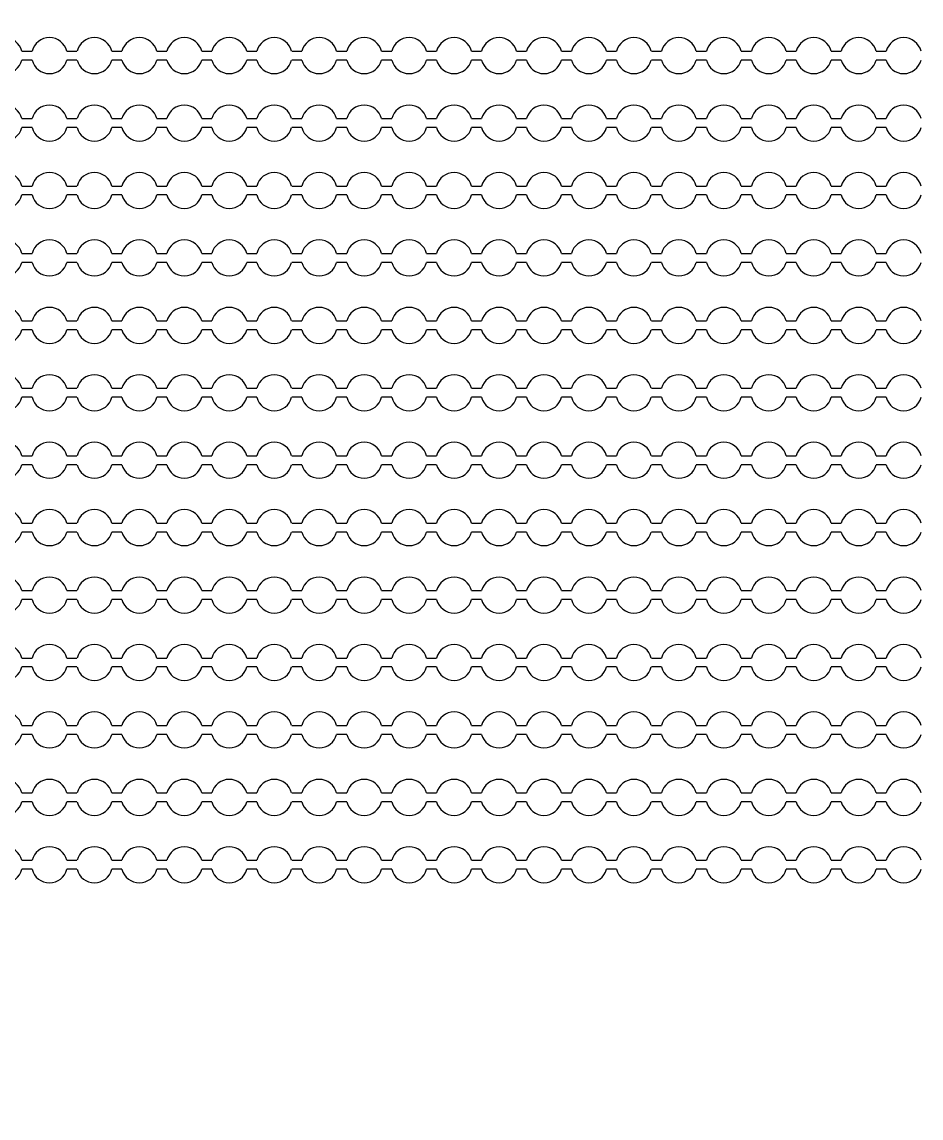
# Model space of a CAD drawing. Extents: x 4056 to 105656, y 4120 to 105720.
# Drawn here: x 59891 to 60891, y 69642 to 70862 of the extents above; entities that cross this region are included whole.
import ezdxf

# ---------------------------------------------------------------- set-up
doc = ezdxf.new("R2010")
doc.units = 13
doc.header["$MEASUREMENT"] = 0
doc.layers.add('Main Layer', color=7, linetype='Continuous', lineweight=0)

msp = doc.modelspace()

# ---------------------------------------------------------------- linework, layer by layer
for p, q in [((59890.9, 70829.2), (59902.1, 70829.2)), ((59940.9, 70829.2), (59952.1, 70829.2)), ((59990.9, 70829.2), (60002.1, 70829.2)), ((60040.9, 70829.2), (60052.1, 70829.2)), ((60090.9, 70829.2), (60102.1, 70829.2)), ((60140.9, 70829.2), (60152.1, 70829.2)), ((60190.9, 70829.2), (60202.1, 70829.2)), ((60240.9, 70829.2), (60252.1, 70829.2)), ((60290.9, 70829.2), (60302.1, 70829.2)), ((60340.9, 70829.2), (60352.1, 70829.2)), ((60390.9, 70829.2), (60402.1, 70829.2)), ((60440.9, 70829.2), (60452.1, 70829.2)), ((60490.9, 70829.2), (60502.1, 70829.2)), ((60540.9, 70829.2), (60552.1, 70829.2)), ((60590.9, 70829.2), (60602.1, 70829.2)), ((60640.9, 70829.2), (60652.1, 70829.2)), ((60690.9, 70829.2), (60702.1, 70829.2)), ((60740.9, 70829.2), (60752.1, 70829.2)), ((60790.9, 70829.2), (60802.1, 70829.2)), ((60840.9, 70829.2), (60852.1, 70829.2)), ((59902.1, 70819.2), (59890.9, 70819.2)), ((59952.1, 70819.2), (59940.9, 70819.2)), ((60002.1, 70819.2), (59990.9, 70819.2)), ((60052.1, 70819.2), (60040.9, 70819.2)), ((60102.1, 70819.2), (60090.9, 70819.2)), ((60152.1, 70819.2), (60140.9, 70819.2)), ((60202.1, 70819.2), (60190.9, 70819.2)), ((60252.1, 70819.2), (60240.9, 70819.2)), ((60302.1, 70819.2), (60290.9, 70819.2)), ((60352.1, 70819.2), (60340.9, 70819.2)), ((60402.1, 70819.2), (60390.9, 70819.2)), ((60452.1, 70819.2), (60440.9, 70819.2)), ((60502.1, 70819.2), (60490.9, 70819.2)), ((60552.1, 70819.2), (60540.9, 70819.2)), ((60602.1, 70819.2), (60590.9, 70819.2)), ((60652.1, 70819.2), (60640.9, 70819.2)), ((60702.1, 70819.2), (60690.9, 70819.2)), ((60752.1, 70819.2), (60740.9, 70819.2)), ((60802.1, 70819.2), (60790.9, 70819.2)), ((60852.1, 70819.2), (60840.9, 70819.2)), ((59890.9, 70754.2), (59902.1, 70754.2)), ((59940.9, 70754.2), (59952.1, 70754.2)), ((59990.9, 70754.2), (60002.1, 70754.2)), ((60040.9, 70754.2), (60052.1, 70754.2)), ((60090.9, 70754.2), (60102.1, 70754.2)), ((60140.9, 70754.2), (60152.1, 70754.2)), ((60190.9, 70754.2), (60202.1, 70754.2)), ((60240.9, 70754.2), (60252.1, 70754.2)), ((60290.9, 70754.2), (60302.1, 70754.2)), ((60340.9, 70754.2), (60352.1, 70754.2)), ((60390.9, 70754.2), (60402.1, 70754.2)), ((60440.9, 70754.2), (60452.1, 70754.2)), ((60490.9, 70754.2), (60502.1, 70754.2)), ((60540.9, 70754.2), (60552.1, 70754.2)), ((60590.9, 70754.2), (60602.1, 70754.2)), ((60640.9, 70754.2), (60652.1, 70754.2)), ((60690.9, 70754.2), (60702.1, 70754.2)), ((60740.9, 70754.2), (60752.1, 70754.2)), ((60790.9, 70754.2), (60802.1, 70754.2)), ((60840.9, 70754.2), (60852.1, 70754.2)), ((59902.1, 70744.2), (59890.9, 70744.2)), ((59952.1, 70744.2), (59940.9, 70744.2)), ((60002.1, 70744.2), (59990.9, 70744.2)), ((60052.1, 70744.2), (60040.9, 70744.2)), ((60102.1, 70744.2), (60090.9, 70744.2)), ((60152.1, 70744.2), (60140.9, 70744.2)), ((60202.1, 70744.2), (60190.9, 70744.2)), ((60252.1, 70744.2), (60240.9, 70744.2)), ((60302.1, 70744.2), (60290.9, 70744.2)), ((60352.1, 70744.2), (60340.9, 70744.2)), ((60402.1, 70744.2), (60390.9, 70744.2)), ((60452.1, 70744.2), (60440.9, 70744.2)), ((60502.1, 70744.2), (60490.9, 70744.2)), ((60552.1, 70744.2), (60540.9, 70744.2)), ((60602.1, 70744.2), (60590.9, 70744.2)), ((60652.1, 70744.2), (60640.9, 70744.2)), ((60702.1, 70744.2), (60690.9, 70744.2)), ((60752.1, 70744.2), (60740.9, 70744.2)), ((60802.1, 70744.2), (60790.9, 70744.2)), ((60852.1, 70744.2), (60840.9, 70744.2)), ((59890.9, 70679.2), (59902.1, 70679.2)), ((59940.9, 70679.2), (59952.1, 70679.2)), ((59990.9, 70679.2), (60002.1, 70679.2)), ((60040.9, 70679.2), (60052.1, 70679.2)), ((60090.9, 70679.2), (60102.1, 70679.2)), ((60140.9, 70679.2), (60152.1, 70679.2)), ((60190.9, 70679.2), (60202.1, 70679.2)), ((60240.9, 70679.2), (60252.1, 70679.2)), ((60290.9, 70679.2), (60302.1, 70679.2)), ((60340.9, 70679.2), (60352.1, 70679.2)), ((60390.9, 70679.2), (60402.1, 70679.2)), ((60440.9, 70679.2), (60452.1, 70679.2)), ((60490.9, 70679.2), (60502.1, 70679.2)), ((60540.9, 70679.2), (60552.1, 70679.2)), ((60590.9, 70679.2), (60602.1, 70679.2)), ((60640.9, 70679.2), (60652.1, 70679.2)), ((60690.9, 70679.2), (60702.1, 70679.2)), ((60740.9, 70679.2), (60752.1, 70679.2)), ((60790.9, 70679.2), (60802.1, 70679.2)), ((60840.9, 70679.2), (60852.1, 70679.2)), ((59902.1, 70669.2), (59890.9, 70669.2)), ((59952.1, 70669.2), (59940.9, 70669.2)), ((60002.1, 70669.2), (59990.9, 70669.2)), ((60052.1, 70669.2), (60040.9, 70669.2)), ((60102.1, 70669.2), (60090.9, 70669.2)), ((60152.1, 70669.2), (60140.9, 70669.2)), ((60202.1, 70669.2), (60190.9, 70669.2)), ((60252.1, 70669.2), (60240.9, 70669.2)), ((60302.1, 70669.2), (60290.9, 70669.2)), ((60352.1, 70669.2), (60340.9, 70669.2)), ((60402.1, 70669.2), (60390.9, 70669.2)), ((60452.1, 70669.2), (60440.9, 70669.2)), ((60502.1, 70669.2), (60490.9, 70669.2)), ((60552.1, 70669.2), (60540.9, 70669.2)), ((60602.1, 70669.2), (60590.9, 70669.2)), ((60652.1, 70669.2), (60640.9, 70669.2)), ((60702.1, 70669.2), (60690.9, 70669.2)), ((60752.1, 70669.2), (60740.9, 70669.2)), ((60802.1, 70669.2), (60790.9, 70669.2)), ((60852.1, 70669.2), (60840.9, 70669.2)), ((59890.9, 70604.2), (59902.1, 70604.2)), ((59902.1, 70594.2), (59890.9, 70594.2)), ((59940.9, 70604.2), (59952.1, 70604.2)), ((59952.1, 70594.2), (59940.9, 70594.2)), ((59990.9, 70604.2), (60002.1, 70604.2)), ((60002.1, 70594.2), (59990.9, 70594.2)), ((60040.9, 70604.2), (60052.1, 70604.2)), ((60052.1, 70594.2), (60040.9, 70594.2)), ((60090.9, 70604.2), (60102.1, 70604.2)), ((60102.1, 70594.2), (60090.9, 70594.2)), ((60140.9, 70604.2), (60152.1, 70604.2)), ((60152.1, 70594.2), (60140.9, 70594.2)), ((60190.9, 70604.2), (60202.1, 70604.2)), ((60202.1, 70594.2), (60190.9, 70594.2)), ((60240.9, 70604.2), (60252.1, 70604.2)), ((60252.1, 70594.2), (60240.9, 70594.2)), ((60290.9, 70604.2), (60302.1, 70604.2)), ((60302.1, 70594.2), (60290.9, 70594.2)), ((60340.9, 70604.2), (60352.1, 70604.2)), ((60352.1, 70594.2), (60340.9, 70594.2)), ((60390.9, 70604.2), (60402.1, 70604.2)), ((60402.1, 70594.2), (60390.9, 70594.2)), ((60440.9, 70604.2), (60452.1, 70604.2)), ((60452.1, 70594.2), (60440.9, 70594.2)), ((60490.9, 70604.2), (60502.1, 70604.2)), ((60502.1, 70594.2), (60490.9, 70594.2)), ((60540.9, 70604.2), (60552.1, 70604.2)), ((60552.1, 70594.2), (60540.9, 70594.2)), ((60590.9, 70604.2), (60602.1, 70604.2)), ((60602.1, 70594.2), (60590.9, 70594.2)), ((60640.9, 70604.2), (60652.1, 70604.2)), ((60652.1, 70594.2), (60640.9, 70594.2)), ((60690.9, 70604.2), (60702.1, 70604.2)), ((60702.1, 70594.2), (60690.9, 70594.2)), ((60740.9, 70604.2), (60752.1, 70604.2)), ((60752.1, 70594.2), (60740.9, 70594.2)), ((60790.9, 70604.2), (60802.1, 70604.2)), ((60802.1, 70594.2), (60790.9, 70594.2)), ((60840.9, 70604.2), (60852.1, 70604.2)), ((60852.1, 70594.2), (60840.9, 70594.2)), ((59890.9, 70529.2), (59902.1, 70529.2)), ((59940.9, 70529.2), (59952.1, 70529.2)), ((59990.9, 70529.2), (60002.1, 70529.2)), ((60040.9, 70529.2), (60052.1, 70529.2)), ((60090.9, 70529.2), (60102.1, 70529.2)), ((60140.9, 70529.2), (60152.1, 70529.2)), ((60190.9, 70529.2), (60202.1, 70529.2)), ((60240.9, 70529.2), (60252.1, 70529.2)), ((60290.9, 70529.2), (60302.1, 70529.2)), ((60340.9, 70529.2), (60352.1, 70529.2)), ((60390.9, 70529.2), (60402.1, 70529.2)), ((60440.9, 70529.2), (60452.1, 70529.2)), ((60490.9, 70529.2), (60502.1, 70529.2)), ((60540.9, 70529.2), (60552.1, 70529.2)), ((60590.9, 70529.2), (60602.1, 70529.2)), ((60640.9, 70529.2), (60652.1, 70529.2)), ((60690.9, 70529.2), (60702.1, 70529.2)), ((60740.9, 70529.2), (60752.1, 70529.2)), ((60790.9, 70529.2), (60802.1, 70529.2)), ((60840.9, 70529.2), (60852.1, 70529.2)), ((59902.1, 70519.2), (59890.9, 70519.2)), ((59952.1, 70519.2), (59940.9, 70519.2)), ((60002.1, 70519.2), (59990.9, 70519.2)), ((60052.1, 70519.2), (60040.9, 70519.2)), ((60102.1, 70519.2), (60090.9, 70519.2)), ((60152.1, 70519.2), (60140.9, 70519.2)), ((60202.1, 70519.2), (60190.9, 70519.2)), ((60252.1, 70519.2), (60240.9, 70519.2)), ((60302.1, 70519.2), (60290.9, 70519.2)), ((60352.1, 70519.2), (60340.9, 70519.2)), ((60402.1, 70519.2), (60390.9, 70519.2)), ((60452.1, 70519.2), (60440.9, 70519.2)), ((60502.1, 70519.2), (60490.9, 70519.2)), ((60552.1, 70519.2), (60540.9, 70519.2)), ((60602.1, 70519.2), (60590.9, 70519.2)), ((60652.1, 70519.2), (60640.9, 70519.2)), ((60702.1, 70519.2), (60690.9, 70519.2)), ((60752.1, 70519.2), (60740.9, 70519.2)), ((60802.1, 70519.2), (60790.9, 70519.2)), ((60852.1, 70519.2), (60840.9, 70519.2)), ((59890.9, 70454.2), (59902.1, 70454.2)), ((59940.9, 70454.2), (59952.1, 70454.2)), ((59990.9, 70454.2), (60002.1, 70454.2)), ((60040.9, 70454.2), (60052.1, 70454.2)), ((60090.9, 70454.2), (60102.1, 70454.2)), ((60140.9, 70454.2), (60152.1, 70454.2)), ((60190.9, 70454.2), (60202.1, 70454.2)), ((60240.9, 70454.2), (60252.1, 70454.2)), ((60290.9, 70454.2), (60302.1, 70454.2)), ((60340.9, 70454.2), (60352.1, 70454.2)), ((60390.9, 70454.2), (60402.1, 70454.2)), ((60440.9, 70454.2), (60452.1, 70454.2)), ((60490.9, 70454.2), (60502.1, 70454.2)), ((60540.9, 70454.2), (60552.1, 70454.2)), ((60590.9, 70454.2), (60602.1, 70454.2)), ((60640.9, 70454.2), (60652.1, 70454.2)), ((60690.9, 70454.2), (60702.1, 70454.2)), ((60740.9, 70454.2), (60752.1, 70454.2)), ((60790.9, 70454.2), (60802.1, 70454.2)), ((60840.9, 70454.2), (60852.1, 70454.2)), ((59902.1, 70444.2), (59890.9, 70444.2)), ((59952.1, 70444.2), (59940.9, 70444.2)), ((60002.1, 70444.2), (59990.9, 70444.2)), ((60052.1, 70444.2), (60040.9, 70444.2)), ((60102.1, 70444.2), (60090.9, 70444.2)), ((60152.1, 70444.2), (60140.9, 70444.2)), ((60202.1, 70444.2), (60190.9, 70444.2)), ((60252.1, 70444.2), (60240.9, 70444.2)), ((60302.1, 70444.2), (60290.9, 70444.2)), ((60352.1, 70444.2), (60340.9, 70444.2)), ((60402.1, 70444.2), (60390.9, 70444.2)), ((60452.1, 70444.2), (60440.9, 70444.2)), ((60502.1, 70444.2), (60490.9, 70444.2)), ((60552.1, 70444.2), (60540.9, 70444.2)), ((60602.1, 70444.2), (60590.9, 70444.2)), ((60652.1, 70444.2), (60640.9, 70444.2)), ((60702.1, 70444.2), (60690.9, 70444.2)), ((60752.1, 70444.2), (60740.9, 70444.2)), ((60802.1, 70444.2), (60790.9, 70444.2)), ((60852.1, 70444.2), (60840.9, 70444.2)), ((59890.9, 70379.2), (59902.1, 70379.2)), ((59940.9, 70379.2), (59952.1, 70379.2)), ((59990.9, 70379.2), (60002.1, 70379.2)), ((60040.9, 70379.2), (60052.1, 70379.2)), ((60090.9, 70379.2), (60102.1, 70379.2)), ((60140.9, 70379.2), (60152.1, 70379.2)), ((60190.9, 70379.2), (60202.1, 70379.2)), ((60240.9, 70379.2), (60252.1, 70379.2)), ((60290.9, 70379.2), (60302.1, 70379.2)), ((60340.9, 70379.2), (60352.1, 70379.2)), ((60390.9, 70379.2), (60402.1, 70379.2)), ((60440.9, 70379.2), (60452.1, 70379.2)), ((60490.9, 70379.2), (60502.1, 70379.2)), ((60540.9, 70379.2), (60552.1, 70379.2)), ((60590.9, 70379.2), (60602.1, 70379.2)), ((60640.9, 70379.2), (60652.1, 70379.2)), ((60690.9, 70379.2), (60702.1, 70379.2)), ((60740.9, 70379.2), (60752.1, 70379.2)), ((60790.9, 70379.2), (60802.1, 70379.2)), ((60840.9, 70379.2), (60852.1, 70379.2)), ((59902.1, 70369.2), (59890.9, 70369.2)), ((59952.1, 70369.2), (59940.9, 70369.2)), ((60002.1, 70369.2), (59990.9, 70369.2)), ((60052.1, 70369.2), (60040.9, 70369.2)), ((60102.1, 70369.2), (60090.9, 70369.2)), ((60152.1, 70369.2), (60140.9, 70369.2)), ((60202.1, 70369.2), (60190.9, 70369.2)), ((60252.1, 70369.2), (60240.9, 70369.2)), ((60302.1, 70369.2), (60290.9, 70369.2)), ((60352.1, 70369.2), (60340.9, 70369.2)), ((60402.1, 70369.2), (60390.9, 70369.2)), ((60452.1, 70369.2), (60440.9, 70369.2)), ((60502.1, 70369.2), (60490.9, 70369.2)), ((60552.1, 70369.2), (60540.9, 70369.2)), ((60602.1, 70369.2), (60590.9, 70369.2)), ((60652.1, 70369.2), (60640.9, 70369.2)), ((60702.1, 70369.2), (60690.9, 70369.2)), ((60752.1, 70369.2), (60740.9, 70369.2)), ((60802.1, 70369.2), (60790.9, 70369.2)), ((60852.1, 70369.2), (60840.9, 70369.2)), ((59890.9, 70304.2), (59902.1, 70304.2)), ((59940.9, 70304.2), (59952.1, 70304.2)), ((59990.9, 70304.2), (60002.1, 70304.2)), ((60040.9, 70304.2), (60052.1, 70304.2)), ((60090.9, 70304.2), (60102.1, 70304.2)), ((60140.9, 70304.2), (60152.1, 70304.2)), ((60190.9, 70304.2), (60202.1, 70304.2)), ((60240.9, 70304.2), (60252.1, 70304.2)), ((60290.9, 70304.2), (60302.1, 70304.2)), ((60340.9, 70304.2), (60352.1, 70304.2)), ((60390.9, 70304.2), (60402.1, 70304.2)), ((60440.9, 70304.2), (60452.1, 70304.2)), ((60490.9, 70304.2), (60502.1, 70304.2)), ((60540.9, 70304.2), (60552.1, 70304.2)), ((60590.9, 70304.2), (60602.1, 70304.2)), ((60640.9, 70304.2), (60652.1, 70304.2)), ((60690.9, 70304.2), (60702.1, 70304.2)), ((60740.9, 70304.2), (60752.1, 70304.2)), ((60790.9, 70304.2), (60802.1, 70304.2)), ((60840.9, 70304.2), (60852.1, 70304.2)), ((59902.1, 70294.2), (59890.9, 70294.2)), ((59952.1, 70294.2), (59940.9, 70294.2)), ((60002.1, 70294.2), (59990.9, 70294.2)), ((60052.1, 70294.2), (60040.9, 70294.2)), ((60102.1, 70294.2), (60090.9, 70294.2)), ((60152.1, 70294.2), (60140.9, 70294.2)), ((60202.1, 70294.2), (60190.9, 70294.2)), ((60252.1, 70294.2), (60240.9, 70294.2)), ((60302.1, 70294.2), (60290.9, 70294.2)), ((60352.1, 70294.2), (60340.9, 70294.2)), ((60402.1, 70294.2), (60390.9, 70294.2)), ((60452.1, 70294.2), (60440.9, 70294.2)), ((60502.1, 70294.2), (60490.9, 70294.2)), ((60552.1, 70294.2), (60540.9, 70294.2)), ((60602.1, 70294.2), (60590.9, 70294.2)), ((60652.1, 70294.2), (60640.9, 70294.2)), ((60702.1, 70294.2), (60690.9, 70294.2)), ((60752.1, 70294.2), (60740.9, 70294.2)), ((60802.1, 70294.2), (60790.9, 70294.2)), ((60852.1, 70294.2), (60840.9, 70294.2)), ((59890.9, 70229.2), (59902.1, 70229.2)), ((59940.9, 70229.2), (59952.1, 70229.2)), ((59990.9, 70229.2), (60002.1, 70229.2)), ((60040.9, 70229.2), (60052.1, 70229.2)), ((60090.9, 70229.2), (60102.1, 70229.2)), ((60140.9, 70229.2), (60152.1, 70229.2)), ((60190.9, 70229.2), (60202.1, 70229.2)), ((60240.9, 70229.2), (60252.1, 70229.2)), ((60290.9, 70229.2), (60302.1, 70229.2)), ((60340.9, 70229.2), (60352.1, 70229.2)), ((60390.9, 70229.2), (60402.1, 70229.2)), ((60440.9, 70229.2), (60452.1, 70229.2)), ((60490.9, 70229.2), (60502.1, 70229.2)), ((60540.9, 70229.2), (60552.1, 70229.2)), ((60590.9, 70229.2), (60602.1, 70229.2)), ((60640.9, 70229.2), (60652.1, 70229.2)), ((60690.9, 70229.2), (60702.1, 70229.2)), ((60740.9, 70229.2), (60752.1, 70229.2)), ((60790.9, 70229.2), (60802.1, 70229.2)), ((60840.9, 70229.2), (60852.1, 70229.2)), ((59902.1, 70219.2), (59890.9, 70219.2)), ((59952.1, 70219.2), (59940.9, 70219.2)), ((60002.1, 70219.2), (59990.9, 70219.2)), ((60052.1, 70219.2), (60040.9, 70219.2)), ((60102.1, 70219.2), (60090.9, 70219.2)), ((60152.1, 70219.2), (60140.9, 70219.2)), ((60202.1, 70219.2), (60190.9, 70219.2)), ((60252.1, 70219.2), (60240.9, 70219.2)), ((60302.1, 70219.2), (60290.9, 70219.2)), ((60352.1, 70219.2), (60340.9, 70219.2)), ((60402.1, 70219.2), (60390.9, 70219.2)), ((60452.1, 70219.2), (60440.9, 70219.2)), ((60502.1, 70219.2), (60490.9, 70219.2)), ((60552.1, 70219.2), (60540.9, 70219.2)), ((60602.1, 70219.2), (60590.9, 70219.2)), ((60652.1, 70219.2), (60640.9, 70219.2)), ((60702.1, 70219.2), (60690.9, 70219.2)), ((60752.1, 70219.2), (60740.9, 70219.2)), ((60802.1, 70219.2), (60790.9, 70219.2)), ((60852.1, 70219.2), (60840.9, 70219.2)), ((59890.9, 70154.2), (59902.1, 70154.2)), ((59902.1, 70144.2), (59890.9, 70144.2)), ((59940.9, 70154.2), (59952.1, 70154.2)), ((59952.1, 70144.2), (59940.9, 70144.2)), ((59990.9, 70154.2), (60002.1, 70154.2)), ((60002.1, 70144.2), (59990.9, 70144.2)), ((60040.9, 70154.2), (60052.1, 70154.2)), ((60052.1, 70144.2), (60040.9, 70144.2)), ((60090.9, 70154.2), (60102.1, 70154.2)), ((60102.1, 70144.2), (60090.9, 70144.2)), ((60140.9, 70154.2), (60152.1, 70154.2)), ((60152.1, 70144.2), (60140.9, 70144.2)), ((60190.9, 70154.2), (60202.1, 70154.2)), ((60202.1, 70144.2), (60190.9, 70144.2)), ((60240.9, 70154.2), (60252.1, 70154.2)), ((60252.1, 70144.2), (60240.9, 70144.2)), ((60290.9, 70154.2), (60302.1, 70154.2)), ((60302.1, 70144.2), (60290.9, 70144.2)), ((60340.9, 70154.2), (60352.1, 70154.2)), ((60352.1, 70144.2), (60340.9, 70144.2)), ((60390.9, 70154.2), (60402.1, 70154.2)), ((60402.1, 70144.2), (60390.9, 70144.2)), ((60440.9, 70154.2), (60452.1, 70154.2)), ((60452.1, 70144.2), (60440.9, 70144.2)), ((60490.9, 70154.2), (60502.1, 70154.2)), ((60502.1, 70144.2), (60490.9, 70144.2)), ((60540.9, 70154.2), (60552.1, 70154.2)), ((60552.1, 70144.2), (60540.9, 70144.2)), ((60590.9, 70154.2), (60602.1, 70154.2)), ((60602.1, 70144.2), (60590.9, 70144.2)), ((60640.9, 70154.2), (60652.1, 70154.2)), ((60652.1, 70144.2), (60640.9, 70144.2)), ((60690.9, 70154.2), (60702.1, 70154.2)), ((60702.1, 70144.2), (60690.9, 70144.2)), ((60740.9, 70154.2), (60752.1, 70154.2)), ((60752.1, 70144.2), (60740.9, 70144.2)), ((60790.9, 70154.2), (60802.1, 70154.2)), ((60802.1, 70144.2), (60790.9, 70144.2)), ((60840.9, 70154.2), (60852.1, 70154.2)), ((60852.1, 70144.2), (60840.9, 70144.2)), ((59890.9, 70079.2), (59902.1, 70079.2)), ((59902.1, 70069.2), (59890.9, 70069.2)), ((59940.9, 70079.2), (59952.1, 70079.2)), ((59952.1, 70069.2), (59940.9, 70069.2)), ((59990.9, 70079.2), (60002.1, 70079.2)), ((60002.1, 70069.2), (59990.9, 70069.2)), ((60040.9, 70079.2), (60052.1, 70079.2)), ((60052.1, 70069.2), (60040.9, 70069.2)), ((60090.9, 70079.2), (60102.1, 70079.2)), ((60102.1, 70069.2), (60090.9, 70069.2)), ((60140.9, 70079.2), (60152.1, 70079.2)), ((60152.1, 70069.2), (60140.9, 70069.2)), ((60190.9, 70079.2), (60202.1, 70079.2)), ((60202.1, 70069.2), (60190.9, 70069.2)), ((60240.9, 70079.2), (60252.1, 70079.2)), ((60252.1, 70069.2), (60240.9, 70069.2)), ((60290.9, 70079.2), (60302.1, 70079.2)), ((60302.1, 70069.2), (60290.9, 70069.2)), ((60340.9, 70079.2), (60352.1, 70079.2)), ((60352.1, 70069.2), (60340.9, 70069.2)), ((60390.9, 70079.2), (60402.1, 70079.2)), ((60402.1, 70069.2), (60390.9, 70069.2)), ((60440.9, 70079.2), (60452.1, 70079.2)), ((60452.1, 70069.2), (60440.9, 70069.2)), ((60490.9, 70079.2), (60502.1, 70079.2)), ((60502.1, 70069.2), (60490.9, 70069.2)), ((60540.9, 70079.2), (60552.1, 70079.2)), ((60552.1, 70069.2), (60540.9, 70069.2)), ((60590.9, 70079.2), (60602.1, 70079.2)), ((60602.1, 70069.2), (60590.9, 70069.2)), ((60640.9, 70079.2), (60652.1, 70079.2)), ((60652.1, 70069.2), (60640.9, 70069.2)), ((60690.9, 70079.2), (60702.1, 70079.2)), ((60702.1, 70069.2), (60690.9, 70069.2)), ((60740.9, 70079.2), (60752.1, 70079.2)), ((60752.1, 70069.2), (60740.9, 70069.2)), ((60790.9, 70079.2), (60802.1, 70079.2)), ((60802.1, 70069.2), (60790.9, 70069.2)), ((60840.9, 70079.2), (60852.1, 70079.2)), ((60852.1, 70069.2), (60840.9, 70069.2)), ((59890.9, 70004.2), (59902.1, 70004.2)), ((59940.9, 70004.2), (59952.1, 70004.2)), ((59990.9, 70004.2), (60002.1, 70004.2)), ((60040.9, 70004.2), (60052.1, 70004.2)), ((60090.9, 70004.2), (60102.1, 70004.2)), ((60140.9, 70004.2), (60152.1, 70004.2)), ((60190.9, 70004.2), (60202.1, 70004.2)), ((60240.9, 70004.2), (60252.1, 70004.2)), ((60290.9, 70004.2), (60302.1, 70004.2)), ((60340.9, 70004.2), (60352.1, 70004.2)), ((60390.9, 70004.2), (60402.1, 70004.2)), ((60440.9, 70004.2), (60452.1, 70004.2)), ((60490.9, 70004.2), (60502.1, 70004.2)), ((60540.9, 70004.2), (60552.1, 70004.2)), ((60590.9, 70004.2), (60602.1, 70004.2)), ((60640.9, 70004.2), (60652.1, 70004.2)), ((60690.9, 70004.2), (60702.1, 70004.2)), ((60740.9, 70004.2), (60752.1, 70004.2)), ((60790.9, 70004.2), (60802.1, 70004.2)), ((60840.9, 70004.2), (60852.1, 70004.2)), ((59902.1, 69994.2), (59890.9, 69994.2)), ((59952.1, 69994.2), (59940.9, 69994.2)), ((60002.1, 69994.2), (59990.9, 69994.2)), ((60052.1, 69994.2), (60040.9, 69994.2)), ((60102.1, 69994.2), (60090.9, 69994.2)), ((60152.1, 69994.2), (60140.9, 69994.2)), ((60202.1, 69994.2), (60190.9, 69994.2)), ((60252.1, 69994.2), (60240.9, 69994.2)), ((60302.1, 69994.2), (60290.9, 69994.2)), ((60352.1, 69994.2), (60340.9, 69994.2)), ((60402.1, 69994.2), (60390.9, 69994.2)), ((60452.1, 69994.2), (60440.9, 69994.2)), ((60502.1, 69994.2), (60490.9, 69994.2)), ((60552.1, 69994.2), (60540.9, 69994.2)), ((60602.1, 69994.2), (60590.9, 69994.2)), ((60652.1, 69994.2), (60640.9, 69994.2)), ((60702.1, 69994.2), (60690.9, 69994.2)), ((60752.1, 69994.2), (60740.9, 69994.2)), ((60802.1, 69994.2), (60790.9, 69994.2)), ((60852.1, 69994.2), (60840.9, 69994.2)), ((59890.9, 69929.2), (59902.1, 69929.2)), ((59940.9, 69929.2), (59952.1, 69929.2)), ((59990.9, 69929.2), (60002.1, 69929.2)), ((60040.9, 69929.2), (60052.1, 69929.2)), ((60090.9, 69929.2), (60102.1, 69929.2)), ((60140.9, 69929.2), (60152.1, 69929.2)), ((60190.9, 69929.2), (60202.1, 69929.2)), ((60240.9, 69929.2), (60252.1, 69929.2)), ((60290.9, 69929.2), (60302.1, 69929.2)), ((60340.9, 69929.2), (60352.1, 69929.2)), ((60390.9, 69929.2), (60402.1, 69929.2)), ((60440.9, 69929.2), (60452.1, 69929.2)), ((60490.9, 69929.2), (60502.1, 69929.2)), ((60540.9, 69929.2), (60552.1, 69929.2)), ((60590.9, 69929.2), (60602.1, 69929.2)), ((60640.9, 69929.2), (60652.1, 69929.2)), ((60690.9, 69929.2), (60702.1, 69929.2)), ((60740.9, 69929.2), (60752.1, 69929.2)), ((60790.9, 69929.2), (60802.1, 69929.2)), ((60840.9, 69929.2), (60852.1, 69929.2)), ((59902.1, 69919.2), (59890.9, 69919.2)), ((59952.1, 69919.2), (59940.9, 69919.2)), ((60002.1, 69919.2), (59990.9, 69919.2)), ((60052.1, 69919.2), (60040.9, 69919.2)), ((60102.1, 69919.2), (60090.9, 69919.2)), ((60152.1, 69919.2), (60140.9, 69919.2)), ((60202.1, 69919.2), (60190.9, 69919.2)), ((60252.1, 69919.2), (60240.9, 69919.2)), ((60302.1, 69919.2), (60290.9, 69919.2)), ((60352.1, 69919.2), (60340.9, 69919.2)), ((60402.1, 69919.2), (60390.9, 69919.2)), ((60452.1, 69919.2), (60440.9, 69919.2)), ((60502.1, 69919.2), (60490.9, 69919.2)), ((60552.1, 69919.2), (60540.9, 69919.2)), ((60602.1, 69919.2), (60590.9, 69919.2)), ((60652.1, 69919.2), (60640.9, 69919.2)), ((60702.1, 69919.2), (60690.9, 69919.2)), ((60752.1, 69919.2), (60740.9, 69919.2)), ((60802.1, 69919.2), (60790.9, 69919.2)), ((60852.1, 69919.2), (60840.9, 69919.2))]:
    msp.add_line(p, q)
at = {"lineweight": 0}
msp.add_circle((61011.6, 73976.1), 11000, dxfattribs=at)
for centre, start, end in [((59871.5, 70824.2), 14.4775, 165.5225), ((59921.5, 70824.2), 14.4775, 165.5225), ((59971.5, 70824.2), 14.4775, 165.5225), ((60021.5, 70824.2), 14.4775, 165.5225), ((60071.5, 70824.2), 14.4775, 165.5225), ((60121.5, 70824.2), 14.4775, 165.5225), ((60171.5, 70824.2), 14.4775, 165.5225), ((60221.5, 70824.2), 14.4775, 165.5225), ((60271.5, 70824.2), 14.4775, 165.5225), ((60321.5, 70824.2), 14.4775, 165.5225), ((60371.5, 70824.2), 14.4775, 165.5225), ((60421.5, 70824.2), 14.4775, 165.5225), ((60471.5, 70824.2), 14.4775, 165.5225), ((60521.5, 70824.2), 14.4775, 165.5225), ((60571.5, 70824.2), 14.4775, 165.5225), ((60621.5, 70824.2), 14.4775, 165.5225), ((60671.5, 70824.2), 14.4775, 165.5225), ((60721.5, 70824.2), 14.4775, 165.5225), ((60771.5, 70824.2), 14.4775, 165.5225), ((60821.5, 70824.2), 14.4775, 165.5225), ((60871.5, 70824.2), 14.4775, 165.5225), ((59871.5, 70824.2), 194.4775, 345.5225), ((59921.5, 70824.2), 194.4775, 345.5225), ((59971.5, 70824.2), 194.4775, 345.5225), ((60021.5, 70824.2), 194.4775, 345.5225), ((60071.5, 70824.2), 194.4775, 345.5225), ((60121.5, 70824.2), 194.4775, 345.5225), ((60171.5, 70824.2), 194.4775, 345.5225), ((60221.5, 70824.2), 194.4775, 345.5225), ((60271.5, 70824.2), 194.4775, 345.5225), ((60321.5, 70824.2), 194.4775, 345.5225), ((60371.5, 70824.2), 194.4775, 345.5225), ((60421.5, 70824.2), 194.4775, 345.5225), ((60471.5, 70824.2), 194.4775, 345.5225), ((60521.5, 70824.2), 194.4775, 345.5225), ((60571.5, 70824.2), 194.4775, 345.5225), ((60621.5, 70824.2), 194.4775, 345.5225), ((60671.5, 70824.2), 194.4775, 345.5225), ((60721.5, 70824.2), 194.4775, 345.5225), ((60771.5, 70824.2), 194.4775, 345.5225), ((60821.5, 70824.2), 194.4775, 345.5225), ((60871.5, 70824.2), 194.4775, 345.5225), ((59871.5, 70749.2), 14.4775, 165.5225), ((59921.5, 70749.2), 14.4775, 165.5225), ((59971.5, 70749.2), 14.4775, 165.5225), ((60021.5, 70749.2), 14.4775, 165.5225), ((60071.5, 70749.2), 14.4775, 165.5225), ((60121.5, 70749.2), 14.4775, 165.5225), ((60171.5, 70749.2), 14.4775, 165.5225), ((60221.5, 70749.2), 14.4775, 165.5225), ((60271.5, 70749.2), 14.4775, 165.5225), ((60321.5, 70749.2), 14.4775, 165.5225), ((60371.5, 70749.2), 14.4775, 165.5225), ((60421.5, 70749.2), 14.4775, 165.5225), ((60471.5, 70749.2), 14.4775, 165.5225), ((60521.5, 70749.2), 14.4775, 165.5225), ((60571.5, 70749.2), 14.4775, 165.5225), ((60621.5, 70749.2), 14.4775, 165.5225), ((60671.5, 70749.2), 14.4775, 165.5225), ((60721.5, 70749.2), 14.4775, 165.5225), ((60771.5, 70749.2), 14.4775, 165.5225), ((60821.5, 70749.2), 14.4775, 165.5225), ((60871.5, 70749.2), 14.4775, 165.5225), ((59871.5, 70749.2), 194.4775, 345.5225), ((59921.5, 70749.2), 194.4775, 345.5225), ((59971.5, 70749.2), 194.4775, 345.5225), ((60021.5, 70749.2), 194.4775, 345.5225), ((60071.5, 70749.2), 194.4775, 345.5225), ((60121.5, 70749.2), 194.4775, 345.5225), ((60171.5, 70749.2), 194.4775, 345.5225), ((60221.5, 70749.2), 194.4775, 345.5225), ((60271.5, 70749.2), 194.4775, 345.5225), ((60321.5, 70749.2), 194.4775, 345.5225), ((60371.5, 70749.2), 194.4775, 345.5225), ((60421.5, 70749.2), 194.4775, 345.5225), ((60471.5, 70749.2), 194.4775, 345.5225), ((60521.5, 70749.2), 194.4775, 345.5225), ((60571.5, 70749.2), 194.4775, 345.5225), ((60621.5, 70749.2), 194.4775, 345.5225), ((60671.5, 70749.2), 194.4775, 345.5225), ((60721.5, 70749.2), 194.4775, 345.5225), ((60771.5, 70749.2), 194.4775, 345.5225), ((60821.5, 70749.2), 194.4775, 345.5225), ((60871.5, 70749.2), 194.4775, 345.5225), ((59871.5, 70674.2), 14.4775, 165.5225), ((59921.5, 70674.2), 14.4775, 165.5225), ((59971.5, 70674.2), 14.4775, 165.5225), ((60021.5, 70674.2), 14.4775, 165.5225), ((60071.5, 70674.2), 14.4775, 165.5225), ((60121.5, 70674.2), 14.4775, 165.5225), ((60171.5, 70674.2), 14.4775, 165.5225), ((60221.5, 70674.2), 14.4775, 165.5225), ((60271.5, 70674.2), 14.4775, 165.5225), ((60321.5, 70674.2), 14.4775, 165.5225), ((60371.5, 70674.2), 14.4775, 165.5225), ((60421.5, 70674.2), 14.4775, 165.5225), ((60471.5, 70674.2), 14.4775, 165.5225), ((60521.5, 70674.2), 14.4775, 165.5225), ((60571.5, 70674.2), 14.4775, 165.5225), ((60621.5, 70674.2), 14.4775, 165.5225), ((60671.5, 70674.2), 14.4775, 165.5225), ((60721.5, 70674.2), 14.4775, 165.5225), ((60771.5, 70674.2), 14.4775, 165.5225), ((60821.5, 70674.2), 14.4775, 165.5225), ((60871.5, 70674.2), 14.4775, 165.5225), ((59871.5, 70674.2), 194.4775, 345.5225), ((59921.5, 70674.2), 194.4775, 345.5225), ((59971.5, 70674.2), 194.4775, 345.5225), ((60021.5, 70674.2), 194.4775, 345.5225), ((60071.5, 70674.2), 194.4775, 345.5225), ((60121.5, 70674.2), 194.4775, 345.5225), ((60171.5, 70674.2), 194.4775, 345.5225), ((60221.5, 70674.2), 194.4775, 345.5225), ((60271.5, 70674.2), 194.4775, 345.5225), ((60321.5, 70674.2), 194.4775, 345.5225), ((60371.5, 70674.2), 194.4775, 345.5225), ((60421.5, 70674.2), 194.4775, 345.5225), ((60471.5, 70674.2), 194.4775, 345.5225), ((60521.5, 70674.2), 194.4775, 345.5225), ((60571.5, 70674.2), 194.4775, 345.5225), ((60621.5, 70674.2), 194.4775, 345.5225), ((60671.5, 70674.2), 194.4775, 345.5225), ((60721.5, 70674.2), 194.4775, 345.5225), ((60771.5, 70674.2), 194.4775, 345.5225), ((60821.5, 70674.2), 194.4775, 345.5225), ((60871.5, 70674.2), 194.4775, 345.5225), ((59871.5, 70599.2), 14.4775, 165.5225), ((59921.5, 70599.2), 14.4775, 165.5225), ((59971.5, 70599.2), 14.4775, 165.5225), ((60021.5, 70599.2), 14.4775, 165.5225), ((60071.5, 70599.2), 14.4775, 165.5225), ((60121.5, 70599.2), 14.4775, 165.5225), ((60171.5, 70599.2), 14.4775, 165.5225), ((60221.5, 70599.2), 14.4775, 165.5225), ((60271.5, 70599.2), 14.4775, 165.5225), ((60321.5, 70599.2), 14.4775, 165.5225), ((60371.5, 70599.2), 14.4775, 165.5225), ((60421.5, 70599.2), 14.4775, 165.5225), ((60471.5, 70599.2), 14.4775, 165.5225), ((60521.5, 70599.2), 14.4775, 165.5225), ((60571.5, 70599.2), 14.4775, 165.5225), ((60621.5, 70599.2), 14.4775, 165.5225), ((60671.5, 70599.2), 14.4775, 165.5225), ((60721.5, 70599.2), 14.4775, 165.5225), ((60771.5, 70599.2), 14.4775, 165.5225), ((60821.5, 70599.2), 14.4775, 165.5225), ((60871.5, 70599.2), 14.4775, 165.5225), ((59871.5, 70599.2), 194.4775, 345.5225), ((59921.5, 70599.2), 194.4775, 345.5225), ((59971.5, 70599.2), 194.4775, 345.5225), ((60021.5, 70599.2), 194.4775, 345.5225), ((60071.5, 70599.2), 194.4775, 345.5225), ((60121.5, 70599.2), 194.4775, 345.5225), ((60171.5, 70599.2), 194.4775, 345.5225), ((60221.5, 70599.2), 194.4775, 345.5225), ((60271.5, 70599.2), 194.4775, 345.5225), ((60321.5, 70599.2), 194.4775, 345.5225), ((60371.5, 70599.2), 194.4775, 345.5225), ((60421.5, 70599.2), 194.4775, 345.5225), ((60471.5, 70599.2), 194.4775, 345.5225), ((60521.5, 70599.2), 194.4775, 345.5225), ((60571.5, 70599.2), 194.4775, 345.5225), ((60621.5, 70599.2), 194.4775, 345.5225), ((60671.5, 70599.2), 194.4775, 345.5225), ((60721.5, 70599.2), 194.4775, 345.5225), ((60771.5, 70599.2), 194.4775, 345.5225), ((60821.5, 70599.2), 194.4775, 345.5225), ((60871.5, 70599.2), 194.4775, 345.5225), ((59871.5, 70524.2), 14.4775, 165.5225), ((59921.5, 70524.2), 14.4775, 165.5225), ((59971.5, 70524.2), 14.4775, 165.5225), ((60021.5, 70524.2), 14.4775, 165.5225), ((60071.5, 70524.2), 14.4775, 165.5225), ((60121.5, 70524.2), 14.4775, 165.5225), ((60171.5, 70524.2), 14.4775, 165.5225), ((60221.5, 70524.2), 14.4775, 165.5225), ((60271.5, 70524.2), 14.4775, 165.5225), ((60321.5, 70524.2), 14.4775, 165.5225), ((60371.5, 70524.2), 14.4775, 165.5225), ((60421.5, 70524.2), 14.4775, 165.5225), ((60471.5, 70524.2), 14.4775, 165.5225), ((60521.5, 70524.2), 14.4775, 165.5225), ((60571.5, 70524.2), 14.4775, 165.5225), ((60621.5, 70524.2), 14.4775, 165.5225), ((60671.5, 70524.2), 14.4775, 165.5225), ((60721.5, 70524.2), 14.4775, 165.5225), ((60771.5, 70524.2), 14.4775, 165.5225), ((60821.5, 70524.2), 14.4775, 165.5225), ((60871.5, 70524.2), 14.4775, 165.5225), ((59871.5, 70524.2), 194.4775, 345.5225), ((59921.5, 70524.2), 194.4775, 345.5225), ((59971.5, 70524.2), 194.4775, 345.5225), ((60021.5, 70524.2), 194.4775, 345.5225), ((60071.5, 70524.2), 194.4775, 345.5225), ((60121.5, 70524.2), 194.4775, 345.5225), ((60171.5, 70524.2), 194.4775, 345.5225), ((60221.5, 70524.2), 194.4775, 345.5225), ((60271.5, 70524.2), 194.4775, 345.5225), ((60321.5, 70524.2), 194.4775, 345.5225), ((60371.5, 70524.2), 194.4775, 345.5225), ((60421.5, 70524.2), 194.4775, 345.5225), ((60471.5, 70524.2), 194.4775, 345.5225), ((60521.5, 70524.2), 194.4775, 345.5225), ((60571.5, 70524.2), 194.4775, 345.5225), ((60621.5, 70524.2), 194.4775, 345.5225), ((60671.5, 70524.2), 194.4775, 345.5225), ((60721.5, 70524.2), 194.4775, 345.5225), ((60771.5, 70524.2), 194.4775, 345.5225), ((60821.5, 70524.2), 194.4775, 345.5225), ((60871.5, 70524.2), 194.4775, 345.5225), ((59871.5, 70449.2), 14.4775, 165.5225), ((59921.5, 70449.2), 14.4775, 165.5225), ((59971.5, 70449.2), 14.4775, 165.5225), ((60021.5, 70449.2), 14.4775, 165.5225), ((60071.5, 70449.2), 14.4775, 165.5225), ((60121.5, 70449.2), 14.4775, 165.5225), ((60171.5, 70449.2), 14.4775, 165.5225), ((60221.5, 70449.2), 14.4775, 165.5225), ((60271.5, 70449.2), 14.4775, 165.5225), ((60321.5, 70449.2), 14.4775, 165.5225), ((60371.5, 70449.2), 14.4775, 165.5225), ((60421.5, 70449.2), 14.4775, 165.5225), ((60471.5, 70449.2), 14.4775, 165.5225), ((60521.5, 70449.2), 14.4775, 165.5225), ((60571.5, 70449.2), 14.4775, 165.5225), ((60621.5, 70449.2), 14.4775, 165.5225), ((60671.5, 70449.2), 14.4775, 165.5225), ((60721.5, 70449.2), 14.4775, 165.5225), ((60771.5, 70449.2), 14.4775, 165.5225), ((60821.5, 70449.2), 14.4775, 165.5225), ((60871.5, 70449.2), 14.4775, 165.5225), ((59871.5, 70449.2), 194.4775, 345.5225), ((59921.5, 70449.2), 194.4775, 345.5225), ((59971.5, 70449.2), 194.4775, 345.5225), ((60021.5, 70449.2), 194.4775, 345.5225), ((60071.5, 70449.2), 194.4775, 345.5225), ((60121.5, 70449.2), 194.4775, 345.5225), ((60171.5, 70449.2), 194.4775, 345.5225), ((60221.5, 70449.2), 194.4775, 345.5225), ((60271.5, 70449.2), 194.4775, 345.5225), ((60321.5, 70449.2), 194.4775, 345.5225), ((60371.5, 70449.2), 194.4775, 345.5225), ((60421.5, 70449.2), 194.4775, 345.5225), ((60471.5, 70449.2), 194.4775, 345.5225), ((60521.5, 70449.2), 194.4775, 345.5225), ((60571.5, 70449.2), 194.4775, 345.5225), ((60621.5, 70449.2), 194.4775, 345.5225), ((60671.5, 70449.2), 194.4775, 345.5225), ((60721.5, 70449.2), 194.4775, 345.5225), ((60771.5, 70449.2), 194.4775, 345.5225), ((60821.5, 70449.2), 194.4775, 345.5225), ((60871.5, 70449.2), 194.4775, 345.5225), ((59871.5, 70374.2), 14.4775, 165.5225), ((59921.5, 70374.2), 14.4775, 165.5225), ((59971.5, 70374.2), 14.4775, 165.5225), ((60021.5, 70374.2), 14.4775, 165.5225), ((60071.5, 70374.2), 14.4775, 165.5225), ((60121.5, 70374.2), 14.4775, 165.5225), ((60171.5, 70374.2), 14.4775, 165.5225), ((60221.5, 70374.2), 14.4775, 165.5225), ((60271.5, 70374.2), 14.4775, 165.5225), ((60321.5, 70374.2), 14.4775, 165.5225), ((60371.5, 70374.2), 14.4775, 165.5225), ((60421.5, 70374.2), 14.4775, 165.5225), ((60471.5, 70374.2), 14.4775, 165.5225), ((60521.5, 70374.2), 14.4775, 165.5225), ((60571.5, 70374.2), 14.4775, 165.5225), ((60621.5, 70374.2), 14.4775, 165.5225), ((60671.5, 70374.2), 14.4775, 165.5225), ((60721.5, 70374.2), 14.4775, 165.5225), ((60771.5, 70374.2), 14.4775, 165.5225), ((60821.5, 70374.2), 14.4775, 165.5225), ((60871.5, 70374.2), 14.4775, 165.5225), ((59871.5, 70374.2), 194.4775, 345.5225), ((59921.5, 70374.2), 194.4775, 345.5225), ((59971.5, 70374.2), 194.4775, 345.5225), ((60021.5, 70374.2), 194.4775, 345.5225), ((60071.5, 70374.2), 194.4775, 345.5225), ((60121.5, 70374.2), 194.4775, 345.5225), ((60171.5, 70374.2), 194.4775, 345.5225), ((60221.5, 70374.2), 194.4775, 345.5225), ((60271.5, 70374.2), 194.4775, 345.5225), ((60321.5, 70374.2), 194.4775, 345.5225), ((60371.5, 70374.2), 194.4775, 345.5225), ((60421.5, 70374.2), 194.4775, 345.5225), ((60471.5, 70374.2), 194.4775, 345.5225), ((60521.5, 70374.2), 194.4775, 345.5225), ((60571.5, 70374.2), 194.4775, 345.5225), ((60621.5, 70374.2), 194.4775, 345.5225), ((60671.5, 70374.2), 194.4775, 345.5225), ((60721.5, 70374.2), 194.4775, 345.5225), ((60771.5, 70374.2), 194.4775, 345.5225), ((60821.5, 70374.2), 194.4775, 345.5225), ((60871.5, 70374.2), 194.4775, 345.5225), ((59871.5, 70299.2), 14.4775, 165.5225), ((59921.5, 70299.2), 14.4775, 165.5225), ((59971.5, 70299.2), 14.4775, 165.5225), ((60021.5, 70299.2), 14.4775, 165.5225), ((60071.5, 70299.2), 14.4775, 165.5225), ((60121.5, 70299.2), 14.4775, 165.5225), ((60171.5, 70299.2), 14.4775, 165.5225), ((60221.5, 70299.2), 14.4775, 165.5225), ((60271.5, 70299.2), 14.4775, 165.5225), ((60321.5, 70299.2), 14.4775, 165.5225), ((60371.5, 70299.2), 14.4775, 165.5225), ((60421.5, 70299.2), 14.4775, 165.5225), ((60471.5, 70299.2), 14.4775, 165.5225), ((60521.5, 70299.2), 14.4775, 165.5225), ((60571.5, 70299.2), 14.4775, 165.5225), ((60621.5, 70299.2), 14.4775, 165.5225), ((60671.5, 70299.2), 14.4775, 165.5225), ((60721.5, 70299.2), 14.4775, 165.5225), ((60771.5, 70299.2), 14.4775, 165.5225), ((60821.5, 70299.2), 14.4775, 165.5225), ((60871.5, 70299.2), 14.4775, 165.5225), ((59871.5, 70299.2), 194.4775, 345.5225), ((59921.5, 70299.2), 194.4775, 345.5225), ((59971.5, 70299.2), 194.4775, 345.5225), ((60021.5, 70299.2), 194.4775, 345.5225), ((60071.5, 70299.2), 194.4775, 345.5225), ((60121.5, 70299.2), 194.4775, 345.5225), ((60171.5, 70299.2), 194.4775, 345.5225), ((60221.5, 70299.2), 194.4775, 345.5225), ((60271.5, 70299.2), 194.4775, 345.5225), ((60321.5, 70299.2), 194.4775, 345.5225), ((60371.5, 70299.2), 194.4775, 345.5225), ((60421.5, 70299.2), 194.4775, 345.5225), ((60471.5, 70299.2), 194.4775, 345.5225), ((60521.5, 70299.2), 194.4775, 345.5225), ((60571.5, 70299.2), 194.4775, 345.5225), ((60621.5, 70299.2), 194.4775, 345.5225), ((60671.5, 70299.2), 194.4775, 345.5225), ((60721.5, 70299.2), 194.4775, 345.5225), ((60771.5, 70299.2), 194.4775, 345.5225), ((60821.5, 70299.2), 194.4775, 345.5225), ((60871.5, 70299.2), 194.4775, 345.5225), ((59871.5, 70224.2), 14.4775, 165.5225), ((59921.5, 70224.2), 14.4775, 165.5225), ((59971.5, 70224.2), 14.4775, 165.5225), ((60021.5, 70224.2), 14.4775, 165.5225), ((60071.5, 70224.2), 14.4775, 165.5225), ((60121.5, 70224.2), 14.4775, 165.5225), ((60171.5, 70224.2), 14.4775, 165.5225), ((60221.5, 70224.2), 14.4775, 165.5225), ((60271.5, 70224.2), 14.4775, 165.5225), ((60321.5, 70224.2), 14.4775, 165.5225), ((60371.5, 70224.2), 14.4775, 165.5225), ((60421.5, 70224.2), 14.4775, 165.5225), ((60471.5, 70224.2), 14.4775, 165.5225), ((60521.5, 70224.2), 14.4775, 165.5225), ((60571.5, 70224.2), 14.4775, 165.5225), ((60621.5, 70224.2), 14.4775, 165.5225), ((60671.5, 70224.2), 14.4775, 165.5225), ((60721.5, 70224.2), 14.4775, 165.5225), ((60771.5, 70224.2), 14.4775, 165.5225), ((60821.5, 70224.2), 14.4775, 165.5225), ((60871.5, 70224.2), 14.4775, 165.5225), ((59871.5, 70224.2), 194.4775, 345.5225), ((59921.5, 70224.2), 194.4775, 345.5225), ((59971.5, 70224.2), 194.4775, 345.5225), ((60021.5, 70224.2), 194.4775, 345.5225), ((60071.5, 70224.2), 194.4775, 345.5225), ((60121.5, 70224.2), 194.4775, 345.5225), ((60171.5, 70224.2), 194.4775, 345.5225), ((60221.5, 70224.2), 194.4775, 345.5225), ((60271.5, 70224.2), 194.4775, 345.5225), ((60321.5, 70224.2), 194.4775, 345.5225), ((60371.5, 70224.2), 194.4775, 345.5225), ((60421.5, 70224.2), 194.4775, 345.5225), ((60471.5, 70224.2), 194.4775, 345.5225), ((60521.5, 70224.2), 194.4775, 345.5225), ((60571.5, 70224.2), 194.4775, 345.5225), ((60621.5, 70224.2), 194.4775, 345.5225), ((60671.5, 70224.2), 194.4775, 345.5225), ((60721.5, 70224.2), 194.4775, 345.5225), ((60771.5, 70224.2), 194.4775, 345.5225), ((60821.5, 70224.2), 194.4775, 345.5225), ((60871.5, 70224.2), 194.4775, 345.5225), ((59871.5, 70149.2), 14.4775, 165.5225), ((59921.5, 70149.2), 14.4775, 165.5225), ((59971.5, 70149.2), 14.4775, 165.5225), ((60021.5, 70149.2), 14.4775, 165.5225), ((60071.5, 70149.2), 14.4775, 165.5225), ((60121.5, 70149.2), 14.4775, 165.5225), ((60171.5, 70149.2), 14.4775, 165.5225), ((60221.5, 70149.2), 14.4775, 165.5225), ((60271.5, 70149.2), 14.4775, 165.5225), ((60321.5, 70149.2), 14.4775, 165.5225), ((60371.5, 70149.2), 14.4775, 165.5225), ((60421.5, 70149.2), 14.4775, 165.5225), ((60471.5, 70149.2), 14.4775, 165.5225), ((60521.5, 70149.2), 14.4775, 165.5225), ((60571.5, 70149.2), 14.4775, 165.5225), ((60621.5, 70149.2), 14.4775, 165.5225), ((60671.5, 70149.2), 14.4775, 165.5225), ((60721.5, 70149.2), 14.4775, 165.5225), ((60771.5, 70149.2), 14.4775, 165.5225), ((60821.5, 70149.2), 14.4775, 165.5225), ((60871.5, 70149.2), 14.4775, 165.5225), ((59871.5, 70149.2), 194.4775, 345.5225), ((59921.5, 70149.2), 194.4775, 345.5225), ((59971.5, 70149.2), 194.4775, 345.5225), ((60021.5, 70149.2), 194.4775, 345.5225), ((60071.5, 70149.2), 194.4775, 345.5225), ((60121.5, 70149.2), 194.4775, 345.5225), ((60171.5, 70149.2), 194.4775, 345.5225), ((60221.5, 70149.2), 194.4775, 345.5225), ((60271.5, 70149.2), 194.4775, 345.5225), ((60321.5, 70149.2), 194.4775, 345.5225), ((60371.5, 70149.2), 194.4775, 345.5225), ((60421.5, 70149.2), 194.4775, 345.5225), ((60471.5, 70149.2), 194.4775, 345.5225), ((60521.5, 70149.2), 194.4775, 345.5225), ((60571.5, 70149.2), 194.4775, 345.5225), ((60621.5, 70149.2), 194.4775, 345.5225), ((60671.5, 70149.2), 194.4775, 345.5225), ((60721.5, 70149.2), 194.4775, 345.5225), ((60771.5, 70149.2), 194.4775, 345.5225), ((60821.5, 70149.2), 194.4775, 345.5225), ((60871.5, 70149.2), 194.4775, 345.5225), ((59871.5, 70074.2), 14.4775, 165.5225), ((59921.5, 70074.2), 14.4775, 165.5225), ((59971.5, 70074.2), 14.4775, 165.5225), ((60021.5, 70074.2), 14.4775, 165.5225), ((60071.5, 70074.2), 14.4775, 165.5225), ((60121.5, 70074.2), 14.4775, 165.5225), ((60171.5, 70074.2), 14.4775, 165.5225), ((60221.5, 70074.2), 14.4775, 165.5225), ((60271.5, 70074.2), 14.4775, 165.5225), ((60321.5, 70074.2), 14.4775, 165.5225), ((60371.5, 70074.2), 14.4775, 165.5225), ((60421.5, 70074.2), 14.4775, 165.5225), ((60471.5, 70074.2), 14.4775, 165.5225), ((60521.5, 70074.2), 14.4775, 165.5225), ((60571.5, 70074.2), 14.4775, 165.5225), ((60621.5, 70074.2), 14.4775, 165.5225), ((60671.5, 70074.2), 14.4775, 165.5225), ((60721.5, 70074.2), 14.4775, 165.5225), ((60771.5, 70074.2), 14.4775, 165.5225), ((60821.5, 70074.2), 14.4775, 165.5225), ((60871.5, 70074.2), 14.4775, 165.5225), ((59871.5, 70074.2), 194.4775, 345.5225), ((59921.5, 70074.2), 194.4775, 345.5225), ((59971.5, 70074.2), 194.4775, 345.5225), ((60021.5, 70074.2), 194.4775, 345.5225), ((60071.5, 70074.2), 194.4775, 345.5225), ((60121.5, 70074.2), 194.4775, 345.5225), ((60171.5, 70074.2), 194.4775, 345.5225), ((60221.5, 70074.2), 194.4775, 345.5225), ((60271.5, 70074.2), 194.4775, 345.5225), ((60321.5, 70074.2), 194.4775, 345.5225), ((60371.5, 70074.2), 194.4775, 345.5225), ((60421.5, 70074.2), 194.4775, 345.5225), ((60471.5, 70074.2), 194.4775, 345.5225), ((60521.5, 70074.2), 194.4775, 345.5225), ((60571.5, 70074.2), 194.4775, 345.5225), ((60621.5, 70074.2), 194.4775, 345.5225), ((60671.5, 70074.2), 194.4775, 345.5225), ((60721.5, 70074.2), 194.4775, 345.5225), ((60771.5, 70074.2), 194.4775, 345.5225), ((60821.5, 70074.2), 194.4775, 345.5225), ((60871.5, 70074.2), 194.4775, 345.5225), ((59871.5, 69999.2), 14.4775, 165.5225), ((59921.5, 69999.2), 14.4775, 165.5225), ((59971.5, 69999.2), 14.4775, 165.5225), ((60021.5, 69999.2), 14.4775, 165.5225), ((60071.5, 69999.2), 14.4775, 165.5225), ((60121.5, 69999.2), 14.4775, 165.5225), ((60171.5, 69999.2), 14.4775, 165.5225), ((60221.5, 69999.2), 14.4775, 165.5225), ((60271.5, 69999.2), 14.4775, 165.5225), ((60321.5, 69999.2), 14.4775, 165.5225), ((60371.5, 69999.2), 14.4775, 165.5225), ((60421.5, 69999.2), 14.4775, 165.5225), ((60471.5, 69999.2), 14.4775, 165.5225), ((60521.5, 69999.2), 14.4775, 165.5225), ((60571.5, 69999.2), 14.4775, 165.5225), ((60621.5, 69999.2), 14.4775, 165.5225), ((60671.5, 69999.2), 14.4775, 165.5225), ((60721.5, 69999.2), 14.4775, 165.5225), ((60771.5, 69999.2), 14.4775, 165.5225), ((60821.5, 69999.2), 14.4775, 165.5225), ((60871.5, 69999.2), 14.4775, 165.5225), ((59871.5, 69999.2), 194.4775, 345.5225), ((59921.5, 69999.2), 194.4775, 345.5225), ((59971.5, 69999.2), 194.4775, 345.5225), ((60021.5, 69999.2), 194.4775, 345.5225), ((60071.5, 69999.2), 194.4775, 345.5225), ((60121.5, 69999.2), 194.4775, 345.5225), ((60171.5, 69999.2), 194.4775, 345.5225), ((60221.5, 69999.2), 194.4775, 345.5225), ((60271.5, 69999.2), 194.4775, 345.5225), ((60321.5, 69999.2), 194.4775, 345.5225), ((60371.5, 69999.2), 194.4775, 345.5225), ((60421.5, 69999.2), 194.4775, 345.5225), ((60471.5, 69999.2), 194.4775, 345.5225), ((60521.5, 69999.2), 194.4775, 345.5225), ((60571.5, 69999.2), 194.4775, 345.5225), ((60621.5, 69999.2), 194.4775, 345.5225), ((60671.5, 69999.2), 194.4775, 345.5225), ((60721.5, 69999.2), 194.4775, 345.5225), ((60771.5, 69999.2), 194.4775, 345.5225), ((60821.5, 69999.2), 194.4775, 345.5225), ((60871.5, 69999.2), 194.4775, 345.5225), ((59871.5, 69924.2), 14.4775, 165.5225), ((59921.5, 69924.2), 14.4775, 165.5225), ((59971.5, 69924.2), 14.4775, 165.5225), ((60021.5, 69924.2), 14.4775, 165.5225), ((60071.5, 69924.2), 14.4775, 165.5225), ((60121.5, 69924.2), 14.4775, 165.5225), ((60171.5, 69924.2), 14.4775, 165.5225), ((60221.5, 69924.2), 14.4775, 165.5225), ((60271.5, 69924.2), 14.4775, 165.5225), ((60321.5, 69924.2), 14.4775, 165.5225), ((60371.5, 69924.2), 14.4775, 165.5225), ((60421.5, 69924.2), 14.4775, 165.5225), ((60471.5, 69924.2), 14.4775, 165.5225), ((60521.5, 69924.2), 14.4775, 165.5225), ((60571.5, 69924.2), 14.4775, 165.5225), ((60621.5, 69924.2), 14.4775, 165.5225), ((60671.5, 69924.2), 14.4775, 165.5225), ((60721.5, 69924.2), 14.4775, 165.5225), ((60771.5, 69924.2), 14.4775, 165.5225), ((60821.5, 69924.2), 14.4775, 165.5225), ((60871.5, 69924.2), 14.4775, 165.5225), ((59871.5, 69924.2), 194.4775, 345.5225), ((59921.5, 69924.2), 194.4775, 345.5225), ((59971.5, 69924.2), 194.4775, 345.5225), ((60021.5, 69924.2), 194.4775, 345.5225), ((60071.5, 69924.2), 194.4775, 345.5225), ((60121.5, 69924.2), 194.4775, 345.5225), ((60171.5, 69924.2), 194.4775, 345.5225), ((60221.5, 69924.2), 194.4775, 345.5225), ((60271.5, 69924.2), 194.4775, 345.5225), ((60321.5, 69924.2), 194.4775, 345.5225), ((60371.5, 69924.2), 194.4775, 345.5225), ((60421.5, 69924.2), 194.4775, 345.5225), ((60471.5, 69924.2), 194.4775, 345.5225), ((60521.5, 69924.2), 194.4775, 345.5225), ((60571.5, 69924.2), 194.4775, 345.5225), ((60621.5, 69924.2), 194.4775, 345.5225), ((60671.5, 69924.2), 194.4775, 345.5225), ((60721.5, 69924.2), 194.4775, 345.5225), ((60771.5, 69924.2), 194.4775, 345.5225), ((60821.5, 69924.2), 194.4775, 345.5225), ((60871.5, 69924.2), 194.4775, 345.5225)]:
    msp.add_arc(centre, 20, start, end)
at = {"layer": 'Main Layer'}
msp.add_circle((54856, 54920.5), 50800, dxfattribs=at)

doc.saveas('drawing.dxf')
